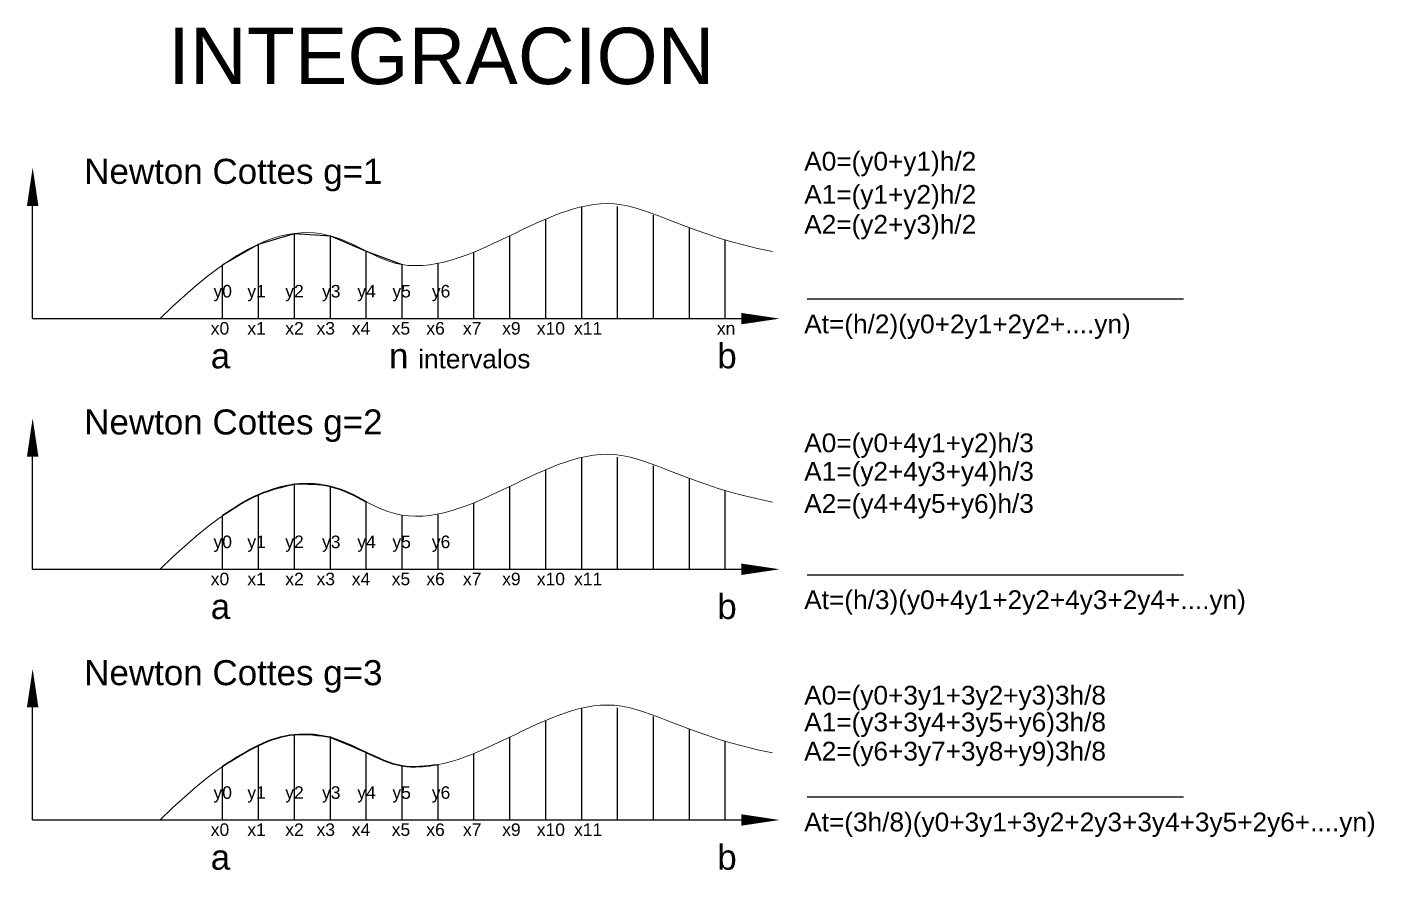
# Model space of a CAD drawing. Header units: millimetres. Extents: x -533 to 5009, y 102 to 1773.
# Drawn here: x 3933 to 5009, y 718 to 1391 of the extents above; entities that cross this region are included whole.
import ezdxf

# ---------------------------------------------------------------- set-up
doc = ezdxf.new("R2010")
doc.units = ezdxf.units.MM
doc.styles.get("Standard").update_dxf_attribs({"font": 'arial.ttf'})

msp = doc.modelspace()

# ---------------------------------------------------------------- linework, layer by layer
at = {"color": 1}
for p, q in [((3937.131, 1158.3), (3937.131, 1248.326)), ((4088.914, 1201.146), (4117.602, 1217.846)), ((4117.602, 1217.846), (4146.291, 1226.398)), ((4146.291, 1226.398), (4174.98, 1224.429)), ((4174.98, 1224.429), (4203.668, 1212.243)), ((4203.668, 1212.243), (4232.357, 1201.487)), ((4555.887, 1174.063), (4856.726, 1174.063)), ((3937.131, 1158.3), (4503.233, 1158.3)), ((3937.131, 958.082), (3937.131, 1048.108)), ((3937.131, 958.082), (4503.233, 958.082)), ((4555.887, 953.744), (4856.726, 953.744)), ((3937.131, 757.816), (3937.131, 847.842)), ((4555.887, 776.212), (4856.726, 776.212)), ((3937.131, 757.816), (4503.233, 757.816))]:
    msp.add_line(p, q, dxfattribs=at)
at = {"color": 5}
for p, q in [((4347.111, 1158.3), (4347.111, 1237.879)), ((4375.8, 1158.3), (4375.8, 1247.498)), ((4404.488, 1158.3), (4404.488, 1247.974)), ((4433.177, 1158.3), (4433.177, 1240.955)), ((4461.865, 1158.3), (4461.865, 1230.647)), ((4117.602, 1158.3), (4117.602, 1217.846)), ((4146.291, 1158.3), (4146.291, 1226.398)), ((4174.98, 1158.3), (4174.98, 1224.429)), ((4318.422, 1158.3), (4318.422, 1224.541)), ((4490.554, 1158.3), (4490.554, 1221.141)), ((4203.668, 1158.3), (4203.668, 1212.243)), ((4289.734, 1158.3), (4289.734, 1211.454)), ((4088.914, 1158.3), (4088.914, 1201.146)), ((4232.357, 1158.3), (4232.357, 1201.487)), ((4261.045, 1158.3), (4261.045, 1202.42)), ((4375.8, 958.082), (4375.8, 1047.28)), ((4404.488, 958.082), (4404.488, 1047.756)), ((4347.111, 958.082), (4347.111, 1037.661)), ((4433.177, 958.082), (4433.177, 1040.736)), ((4146.291, 958.082), (4146.291, 1026.179)), ((4174.98, 958.082), (4174.98, 1024.211)), ((4318.422, 958.082), (4318.422, 1024.323)), ((4461.865, 958.082), (4461.865, 1030.429)), ((4117.602, 958.082), (4117.602, 1017.628)), ((4203.668, 958.082), (4203.668, 1012.025)), ((4490.554, 958.082), (4490.554, 1020.923)), ((4232.357, 958.082), (4232.357, 1001.269)), ((4261.045, 958.082), (4261.045, 1002.202)), ((4289.734, 958.082), (4289.734, 1011.236)), ((4088.914, 958.082), (4088.914, 1000.928)), ((4375.8, 757.816), (4375.8, 847.014)), ((4404.488, 757.816), (4404.488, 847.49)), ((4433.177, 757.816), (4433.177, 840.47)), ((4347.111, 757.816), (4347.111, 837.395)), ((4461.865, 757.816), (4461.865, 830.163)), ((4146.291, 757.816), (4146.291, 825.913)), ((4174.98, 757.816), (4174.98, 823.945)), ((4318.422, 757.816), (4318.422, 824.057)), ((4490.554, 757.816), (4490.554, 820.657)), ((4117.602, 757.816), (4117.602, 817.362)), ((4203.668, 757.816), (4203.668, 811.759)), ((4289.734, 757.816), (4289.734, 810.97)), ((4088.914, 757.816), (4088.914, 800.662)), ((4232.357, 757.816), (4232.357, 801.003)), ((4261.045, 757.816), (4261.045, 801.936))]:
    msp.add_line(p, q, dxfattribs=at)
at = {"color": 1}
for points in [[(3937.131, 1279.062, 0, 9.137, 0), (3937.131, 1248.326, 9.137, 9.137, 0)], [(4533.969, 1158.3, 0, 9.137, 0), (4503.233, 1158.3, 9.137, 9.137, 0)], [(3937.131, 1078.844, 0, 9.137, 0), (3937.131, 1048.108, 9.137, 9.137, 0)], [(4533.969, 958.082, 0, 9.137, 0), (4503.233, 958.082, 9.137, 9.137, 0)], [(3937.131, 878.578, 0, 9.137, 0), (3937.131, 847.842, 9.137, 9.137, 0)], [(4533.969, 757.816, 0, 9.137, 0), (4503.233, 757.816, 9.137, 9.137, 0)]]:
    msp.add_lwpolyline(points, format="xyseb", dxfattribs=at)
at = {"lineweight": 9}
for points in [[(4038.938, 1158.3), (4148.265, 1266.982), (4239.817, 1138.958), (4375.8, 1291.355), (4461.865, 1224.742), (4528.335, 1211.932)], [(4038.938, 958.082), (4148.265, 1066.764), (4239.817, 938.74), (4375.8, 1091.136), (4461.865, 1024.524), (4528.335, 1011.714)], [(4038.938, 757.816), (4148.265, 866.498), (4239.817, 738.474), (4375.8, 890.87), (4461.865, 824.258), (4528.335, 811.447)]]:
    msp.add_open_spline(points, degree=3, knots=[28.45328009, 28.45328009, 28.45328009, 28.45328009, 207.56860185, 491.46994953, 638.3997633, 638.3997633, 638.3997633, 638.3997633], dxfattribs=at)
at = {"color": 1, "lineweight": 30}
for points in [[(4088.914, 1000.928), (4117.602, 1017.628), (4146.291, 1026.179)], [(4088.914, 800.662), (4117.602, 817.362), (4146.291, 825.913), (4174.98, 823.945)]]:
    msp.add_spline(points, degree=3, dxfattribs=at)
at = {"color": 5, "lineweight": 30}
for points in [[(4146.291, 1026.179), (4174.98, 1024.211), (4203.668, 1012.025)], [(4174.98, 823.945), (4203.668, 811.759), (4232.357, 801.003), (4261.045, 801.936)]]:
    msp.add_spline(points, degree=3, dxfattribs=at)

# ---------------------------------------------------------------- texts
at = {"attachment_point": 1}
for s, width, insert, char_height in [('{\\f@Arial Unicode MS|b0|i0|c0|p34;INTEGRACION}', 36.8792, (4045.367, 1390.625), 45), ('{\\f@Arial Unicode MS|b0|i0|c0|p34;A0=(y0+y1)h/2}', 36.8792, (4553.588, 1291.54), 15), ('{\\f@Arial Unicode MS|b0|i0|c0|p34;Newton Cottes g=1}', 260.75139, (3978.296, 1285.965), 20), ('{\\f@Arial Unicode MS|b0|i0|c0|p34;A1=(y1+y2)h/2}', 36.8792, (4553.588, 1265.017), 15), ('{\\f@Arial Unicode MS|b0|i0|c0|p34;A2=(y2+y3)h/2}', 36.8792, (4553.588, 1241.146), 15), ('{\\f@Arial Unicode MS|b0|i0|c0|p34;y0}', 36.8792, (4081.62, 1185.211), 10), ('{\\f@Arial Unicode MS|b0|i0|c0|p34;y1}', 36.8792, (4108.664, 1185.211), 10), ('{\\f@Arial Unicode MS|b0|i0|c0|p34;y2}', 36.8792, (4138.967, 1185.211), 10), ('{\\f@Arial Unicode MS|b0|i0|c0|p34;y3}', 36.8792, (4168.345, 1185.211), 10), ('{\\f@Arial Unicode MS|b0|i0|c0|p34;y4}', 36.8792, (4196.522, 1185.211), 10), ('{\\f@Arial Unicode MS|b0|i0|c0|p34;y5}', 36.8792, (4224.577, 1185.211), 10), ('{\\f@Arial Unicode MS|b0|i0|c0|p34;y6}', 36.8792, (4256.064, 1185.211), 10), ('{\\f@Arial Unicode MS|b0|i0|c0|p34;x0}', 36.8792, (4079.424, 1155.583), 10), ('{\\f@Arial Unicode MS|b0|i0|c0|p34;x1}', 36.8792, (4108.664, 1155.583), 10), ('{\\f@Arial Unicode MS|b0|i0|c0|p34;x2}', 36.8792, (4138.967, 1155.583), 10), ('{\\f@Arial Unicode MS|b0|i0|c0|p34;x3}', 36.8792, (4163.953, 1155.583), 10), ('{\\f@Arial Unicode MS|b0|i0|c0|p34;x4}', 36.8792, (4192.13, 1155.583), 10), ('{\\f@Arial Unicode MS|b0|i0|c0|p34;x5}', 36.8792, (4224.028, 1155.583), 10), ('{\\f@Arial Unicode MS|b0|i0|c0|p34;x6}', 36.8792, (4251.672, 1155.583), 10), ('{\\f@Arial Unicode MS|b0|i0|c0|p34;x7}', 36.8792, (4280.912, 1155.583), 10), ('{\\f@Arial Unicode MS|b0|i0|c0|p34;x9}', 36.8792, (4312.278, 1155.583), 10), ('{\\f@Arial Unicode MS|b0|i0|c0|p34;x10}', 36.8792, (4339.923, 1155.583), 10), ('{\\f@Arial Unicode MS|b0|i0|c0|p34;x11}', 36.8792, (4369.694, 1155.583), 10), ('{\\f@Arial Unicode MS|b0|i0|c0|p34;xn}', 36.8792, (4483.812, 1155.583), 10), ('{\\f@Arial Unicode MS|b0|i0|c0|p34;At=(h/2)(y0+2y1+2y2+....yn)}', 36.8792, (4553.588, 1161.576), 15), ('{\\f@Arial Unicode MS|b0|i0|c0|p34;a}', 36.8792, (4079.424, 1138.589), 20), ('{\\f@Arial Unicode MS|b0|i0|c0|p34;n \\H0.75x;intervalos}', 177.50749, (4221.85, 1138.589), 20), ('{\\f@Arial Unicode MS|b0|i0|c0|p34;b}', 36.8792, (4484.127, 1138.589), 20), ('{\\f@Arial Unicode MS|b0|i0|c0|p34;Newton Cottes g=2}', 260.75139, (3978.296, 1085.747), 20), ('{\\f@Arial Unicode MS|b0|i0|c0|p34;A0=(y0+4y1+y2)h/3}', 36.8792, (4553.588, 1066.576), 15), ('{\\f@Arial Unicode MS|b0|i0|c0|p34;A1=(y2+4y3+y4)h/3}', 36.8792, (4553.588, 1043.792), 15), ('{\\f@Arial Unicode MS|b0|i0|c0|p34;A2=(y4+4y5+y6)h/3}', 36.8792, (4553.588, 1018.132), 15), ('{\\f@Arial Unicode MS|b0|i0|c0|p34;y0}', 36.8792, (4081.62, 984.992), 10), ('{\\f@Arial Unicode MS|b0|i0|c0|p34;y1}', 36.8792, (4108.664, 984.992), 10), ('{\\f@Arial Unicode MS|b0|i0|c0|p34;y2}', 36.8792, (4138.967, 984.992), 10), ('{\\f@Arial Unicode MS|b0|i0|c0|p34;y3}', 36.8792, (4168.345, 984.992), 10), ('{\\f@Arial Unicode MS|b0|i0|c0|p34;y4}', 36.8792, (4196.522, 984.992), 10), ('{\\f@Arial Unicode MS|b0|i0|c0|p34;y5}', 36.8792, (4224.577, 984.992), 10), ('{\\f@Arial Unicode MS|b0|i0|c0|p34;y6}', 36.8792, (4256.064, 984.992), 10), ('{\\f@Arial Unicode MS|b0|i0|c0|p34;x0}', 36.8792, (4079.424, 955.365), 10), ('{\\f@Arial Unicode MS|b0|i0|c0|p34;x1}', 36.8792, (4108.664, 955.365), 10), ('{\\f@Arial Unicode MS|b0|i0|c0|p34;x2}', 36.8792, (4138.967, 955.365), 10), ('{\\f@Arial Unicode MS|b0|i0|c0|p34;x3}', 36.8792, (4163.953, 955.365), 10), ('{\\f@Arial Unicode MS|b0|i0|c0|p34;x4}', 36.8792, (4192.13, 955.365), 10), ('{\\f@Arial Unicode MS|b0|i0|c0|p34;x5}', 36.8792, (4224.028, 955.365), 10), ('{\\f@Arial Unicode MS|b0|i0|c0|p34;x6}', 36.8792, (4251.672, 955.365), 10), ('{\\f@Arial Unicode MS|b0|i0|c0|p34;x7}', 36.8792, (4280.912, 955.365), 10), ('{\\f@Arial Unicode MS|b0|i0|c0|p34;x9}', 36.8792, (4312.278, 955.365), 10), ('{\\f@Arial Unicode MS|b0|i0|c0|p34;x10}', 36.8792, (4339.923, 955.365), 10), ('{\\f@Arial Unicode MS|b0|i0|c0|p34;x11}', 36.8792, (4369.694, 955.365), 10), ('{\\f@Arial Unicode MS|b0|i0|c0|p34;b}', 36.8792, (4484.127, 938.371), 20), ('{\\f@Arial Unicode MS|b0|i0|c0|p34;At=(h/3)(y0+4y1+2y2+4y3+2y4+....yn)}', 36.8792, (4553.588, 941.257), 15), ('{\\f@Arial Unicode MS|b0|i0|c0|p34;a}', 36.8792, (4079.424, 938.371), 20), ('{\\f@Arial Unicode MS|b0|i0|c0|p34;Newton Cottes g=3}', 260.75139, (3978.296, 885.481), 20), ('{\\f@Arial Unicode MS|b0|i0|c0|p34;A0=(y0+3y1+3y2+y3)3h/8}', 36.8792, (4553.588, 865.002), 15), ('{\\f@Arial Unicode MS|b0|i0|c0|p34;A1=(y3+3y4+3y5+y6)3h/8}', 36.8792, (4553.588, 843.598), 15), ('{\\f@Arial Unicode MS|b0|i0|c0|p34;A2=(y6+3y7+3y8+y9)3h/8}', 36.8792, (4553.588, 820.304), 15), ('{\\f@Arial Unicode MS|b0|i0|c0|p34;y0}', 36.8792, (4081.62, 784.726), 10), ('{\\f@Arial Unicode MS|b0|i0|c0|p34;y1}', 36.8792, (4108.664, 784.726), 10), ('{\\f@Arial Unicode MS|b0|i0|c0|p34;y2}', 36.8792, (4138.967, 784.726), 10), ('{\\f@Arial Unicode MS|b0|i0|c0|p34;y3}', 36.8792, (4168.345, 784.726), 10), ('{\\f@Arial Unicode MS|b0|i0|c0|p34;y4}', 36.8792, (4196.522, 784.726), 10), ('{\\f@Arial Unicode MS|b0|i0|c0|p34;y5}', 36.8792, (4224.577, 784.726), 10), ('{\\f@Arial Unicode MS|b0|i0|c0|p34;y6}', 36.8792, (4256.064, 784.726), 10), ('{\\f@Arial Unicode MS|b0|i0|c0|p34;At=(3h/8)(y0+3y1+3y2+2y3+3y4+3y5+2y6+....yn)}', 36.8792, (4553.588, 763.724), 15), ('{\\f@Arial Unicode MS|b0|i0|c0|p34;x0}', 36.8792, (4079.424, 755.099), 10), ('{\\f@Arial Unicode MS|b0|i0|c0|p34;x1}', 36.8792, (4108.664, 755.099), 10), ('{\\f@Arial Unicode MS|b0|i0|c0|p34;x2}', 36.8792, (4138.967, 755.099), 10), ('{\\f@Arial Unicode MS|b0|i0|c0|p34;x3}', 36.8792, (4163.953, 755.099), 10), ('{\\f@Arial Unicode MS|b0|i0|c0|p34;x4}', 36.8792, (4192.13, 755.099), 10), ('{\\f@Arial Unicode MS|b0|i0|c0|p34;x5}', 36.8792, (4224.028, 755.099), 10), ('{\\f@Arial Unicode MS|b0|i0|c0|p34;x6}', 36.8792, (4251.672, 755.099), 10), ('{\\f@Arial Unicode MS|b0|i0|c0|p34;x7}', 36.8792, (4280.912, 755.099), 10), ('{\\f@Arial Unicode MS|b0|i0|c0|p34;x9}', 36.8792, (4312.278, 755.099), 10), ('{\\f@Arial Unicode MS|b0|i0|c0|p34;x10}', 36.8792, (4339.923, 755.099), 10), ('{\\f@Arial Unicode MS|b0|i0|c0|p34;x11}', 36.8792, (4369.694, 755.099), 10), ('{\\f@Arial Unicode MS|b0|i0|c0|p34;a}', 36.8792, (4079.424, 738.104), 20), ('{\\f@Arial Unicode MS|b0|i0|c0|p34;b}', 36.8792, (4484.127, 738.104), 20)]:
    msp.add_mtext_dynamic_manual_height_columns(s, width=width, gutter_width=12.5, heights=[0], dxfattribs=dict(at, insert=insert, char_height=char_height))

doc.saveas('drawing.dxf')
